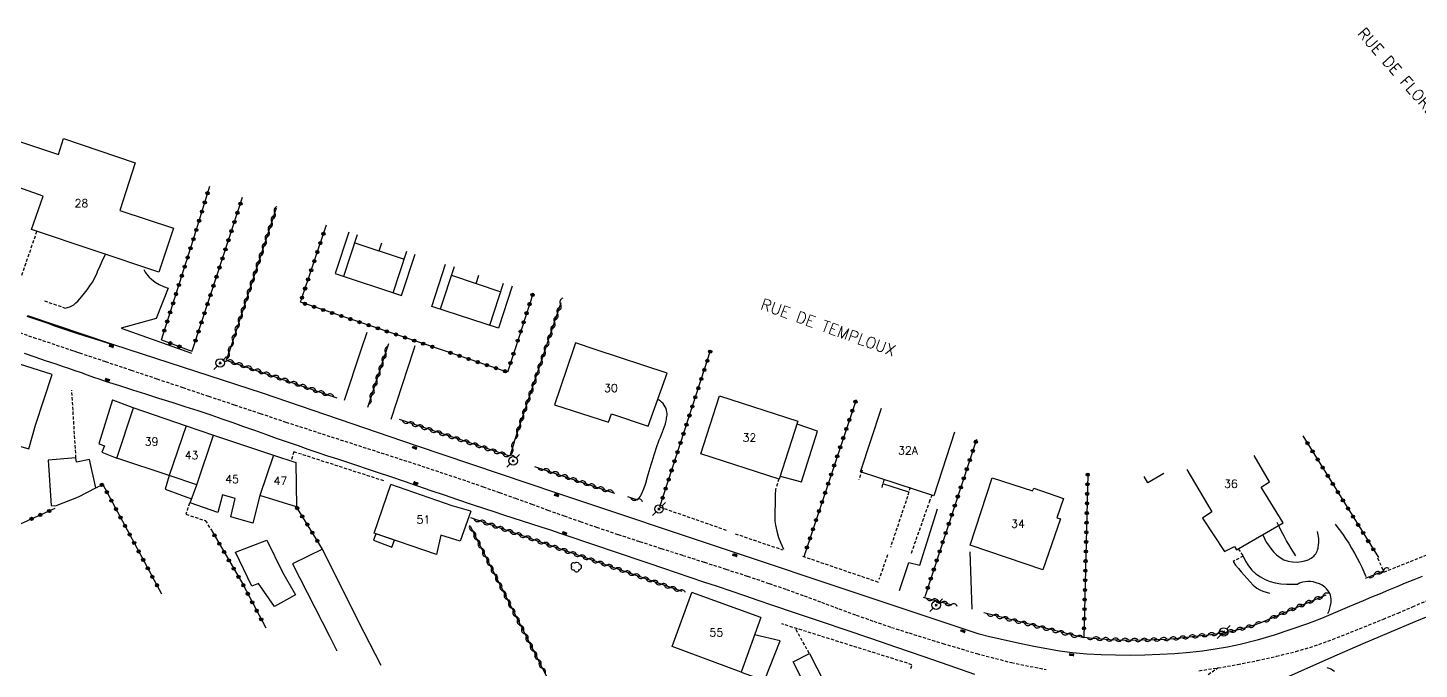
# Model space of a CAD drawing. Header units: millimetres. Extents: x 174000 to 175000, y 130000 to 130858.
# Drawn here: x 174424.8 to 174642.2, y 130121.1 to 130221.3 of the extents above; entities that cross this region are included whole.
import ezdxf
from ezdxf.enums import TextEntityAlignment as Align

# ---------------------------------------------------------------- set-up
doc = ezdxf.new("R2010")
doc.units = ezdxf.units.MM
doc.linetypes.add('DASHED', pattern=[0.75, 0.5, -0.25])
doc.layers.get('0').update_dxf_attribs({"linetype": 'CONTINUOUS'})
for name, color, linetype in [('W0001', 6, 'DASHED'), ('W0008', 7, 'CONTINUOUS'), ('W0014', 7, 'CONTINUOUS'), ('W0017', 7, 'CONTINUOUS'), ('W0101', 7, 'CONTINUOUS'), ('W0104', 1, 'CONTINUOUS'), ('W0112', 1, 'DASHED'), ('W0211', 2, 'CONTINUOUS'), ('W0300', 7, 'CONTINUOUS'), ('W0310', 3, 'CONTINUOUS'), ('W0323', 7, 'CONTINUOUS'), ('W0330', 7, 'CONTINUOUS'), ('W0401', 7, 'CONTINUOUS'), ('W0473', 7, 'CONTINUOUS'), ('W0989', 7, 'CONTINUOUS'), ('W0991', 7, 'CONTINUOUS'), ('W1102', 7, 'CONTINUOUS')]:
    doc.layers.add(name, color=color, linetype=linetype)
doc.styles.get("Standard").update_dxf_attribs({"font": 'romans.shx', "width": 0.85})

# ---------------------------------------------------------------- blocks, each defined once
blk = doc.blocks.new('T401')
for p, q in [((-0.3, 0.3), (0, 0.3)), ((-0.3, -0.25), (-0.3, 0.3)), ((-0.3, 0.15), (0, 0.15)), ((-0.3, 0), (0, 0)), ((0, 0.3), (0, -0.25)), ((-0.3, -0.15), (0, -0.15)), ((-0.3, -0.25), (-0.3, -0.3)), ((-0.3, -0.3), (0, -0.3)), ((0, -0.3), (0, -0.25))]:
    blk.add_line(p, q)
blk = doc.blocks.new('T473')
for p, q in [((-0.166667, 0.166667), (0.166667, -0.166667)), ((-0.166667, -0.166667), (0.166667, 0.166667)), ((0.500001, 0.500001), (1.000002, 1.000002)), ((-1.000002, -1.000002), (-0.500001, -0.500001))]:
    blk.add_line(p, q)
blk.add_ellipse((0, 0), major_axis=(0.471405, 0.471405), ratio=1, start_param=5.4977871438, end_param=11.780972451)
blk = doc.blocks.new('T300')
for p, q in [((-0.8, 0.51), (-0.86, 0.34)), ((-0.86, 0.34), (-0.86, 0.17)), ((-0.86, 0.17), (-0.74, 0.06)), ((-0.69, 0.63), (-0.8, 0.51)), ((-0.8, -0.06), (-0.74, 0.06)), ((-0.74, 0.06), (-0.69, 0.11)), ((-0.57, 0.69), (-0.69, 0.63)), ((-0.46, 0.69), (-0.57, 0.69)), ((-0.29, 0.63), (-0.46, 0.69)), ((-0.29, 0.63), (-0.17, 0.74)), ((-0.23, 0.57), (-0.29, 0.63)), ((-0.17, 0.74), (-0.06, 0.8)), ((-0.06, 0.8), (0.06, 0.8)), ((0.06, 0.8), (0.23, 0.74)), ((0.23, 0.74), (0.34, 0.63)), ((0.34, 0.63), (0.4, 0.51)), ((0.46, 0.46), (0.34, 0.46)), ((0.4, 0.51), (0.4, 0.46)), ((0.57, 0.4), (0.46, 0.46)), ((0.57, 0.4), (0.69, 0.29)), ((0.69, 0.29), (0.74, 0.17)), ((0.74, 0.06), (0.69, -0.17)), ((0.74, 0.17), (0.74, 0.06)), ((-0.8, -0.17), (-0.8, -0.06)), ((-0.8, -0.23), (-0.8, -0.17)), ((-0.74, -0.34), (-0.8, -0.23)), ((-0.69, -0.4), (-0.74, -0.34)), ((-0.51, -0.46), (-0.69, -0.4)), ((-0.4, -0.46), (-0.51, -0.46)), ((-0.4, -0.46), (-0.34, -0.46)), ((-0.34, -0.46), (-0.34, -0.4)), ((-0.34, -0.51), (-0.34, -0.46)), ((-0.29, -0.63), (-0.34, -0.51)), ((-0.17, -0.74), (-0.29, -0.63)), ((-0.06, -0.8), (-0.17, -0.74)), ((0.06, -0.8), (-0.06, -0.8)), ((0.17, -0.74), (0.06, -0.8)), ((0.23, -0.69), (0.17, -0.74)), ((0.29, -0.46), (0.23, -0.46)), ((0.29, -0.63), (0.23, -0.69)), ((0.46, -0.4), (0.29, -0.46)), ((0.34, -0.51), (0.29, -0.63)), ((0.34, -0.51), (0.34, -0.46)), ((0.57, -0.34), (0.46, -0.4)), ((0.63, -0.29), (0.57, -0.34)), ((0.69, -0.17), (0.63, -0.29))]:
    blk.add_line(p, q)
blk = doc.blocks.new('t310o')
at = {"color": 0, "linetype": 'Continuous'}
for centre, start, end in [((-0.5, 0.38), 216.8699, 323.1304), ((0.5, -0.37), 36.8699, 143.1303)]:
    blk.add_arc(centre, 0.625, start, end, dxfattribs=at)
blk = doc.blocks.new('t323o')
at = {"color": 0, "linetype": 'Continuous'}
for radius in [0.25, 0.15]:
    blk.add_circle((0, 0), radius, dxfattribs=at)

msp = doc.modelspace()

# ---------------------------------------------------------------- linework, layer by layer
at = {"layer": 'W0001'}
for points in [[(174419.99, 130174.88), (174425.73, 130172.94), (174431.48, 130171)], [(174431.48, 130171), (174431.84, 130170.88), (174432.2, 130170.76), (174432.56, 130170.64), (174432.92, 130170.52), (174436.95, 130169.17), (174440.98, 130167.82), (174445.01, 130166.46), (174449.04, 130165.11), (174453.07, 130163.75), (174457.1, 130162.41), (174461.13, 130161.06), (174465.16, 130159.72), (174468.69, 130158.57), (174472.23, 130157.42), (174475.77, 130156.28), (174479.3, 130155.14), (174482.84, 130154), (174486.37, 130152.85), (174489.9, 130151.69), (174493.42, 130150.5), (174495.96, 130149.62), (174498.5, 130148.72), (174501.03, 130147.82), (174503.56, 130146.9), (174506.09, 130145.98), (174508.62, 130145.08), (174511.15, 130144.18), (174513.7, 130143.3), (174517.05, 130142.17), (174520.42, 130141.07), (174523.79, 130139.99), (174527.17, 130138.91), (174530.54, 130137.83), (174533.91, 130136.75), (174537.28, 130135.65), (174540.64, 130134.52), (174543.38, 130133.57), (174546.11, 130132.59), (174548.83, 130131.59), (174551.55, 130130.58), (174554.27, 130129.58), (174557, 130128.61), (174559.75, 130127.67), (174562.51, 130126.79), (174567.8, 130125.15), (174573.11, 130123.57), (174578.49, 130122.17), (174583.93, 130121.08)], [(174610.77, 130121.34), (174613.84, 130121.87), (174616.89, 130122.48), (174619.92, 130123.16), (174622.94, 130123.9), (174625.84, 130124.76), (174628.69, 130125.79), (174631.5, 130126.9), (174634.31, 130128.02), (174636.61, 130128.95), (174638.9, 130129.9), (174641.18, 130130.88), (174643.46, 130131.87)], [(174607.8, 130120.9), (174610.77, 130121.34)], [(174609.24, 130120.33), (174610.77, 130121.34)]]:
    msp.add_lwpolyline(points, dxfattribs=at)
at = {"layer": 'W0008'}
for points in [[(174424.69, 130176.26), (174425.77, 130175.88), (174426.85, 130175.51), (174427.94, 130175.14), (174429.02, 130174.76), (174430.1, 130174.39), (174431.19, 130174.02), (174432.28, 130173.66), (174433.72, 130173.19), (174435.17, 130172.74), (174436.62, 130172.29), (174438.07, 130171.85)], [(174440.67, 130171), (174437.94, 130171.89), (174424.84, 130176.3)], [(174570.98, 130127.45), (174553.15, 130133.37), (174535.41, 130139.29), (174507.49, 130148.61), (174485.4, 130156.07), (174461.52, 130164.21), (174440.67, 130171)], [(174642.68, 130135.63), (174641.36, 130135.09), (174640.04, 130134.55), (174638.73, 130134), (174637.41, 130133.45), (174636.09, 130132.91), (174634.78, 130132.36), (174633.46, 130131.82), (174631.3, 130130.9), (174629.14, 130129.97), (174626.97, 130129.07), (174624.78, 130128.23), (174622.17, 130127.32), (174619.55, 130126.45), (174616.91, 130125.66), (174614.23, 130124.98), (174612.28, 130124.57), (174610.31, 130124.24), (174608.34, 130123.97), (174606.36, 130123.75), (174604.03, 130123.55), (174601.7, 130123.41), (174599.37, 130123.33), (174597.03, 130123.3), (174594.78, 130123.31), (174592.53, 130123.37), (174590.28, 130123.48), (174588.04, 130123.68), (174586.02, 130123.95), (174584.02, 130124.3), (174582.02, 130124.69), (174580.03, 130125.1), (174578.38, 130125.45), (174576.72, 130125.81), (174575.08, 130126.2), (174573.45, 130126.63), (174572.82, 130126.82), (174572.2, 130127.01), (174571.59, 130127.23), (174570.98, 130127.45)]]:
    msp.add_lwpolyline(points, dxfattribs=at)
at = {"layer": 'W0014'}
for points in [[(174439.43, 130174.37), (174448.94, 130171)], [(174424.27, 130170.45), (174425.91, 130169.9), (174427.55, 130169.35), (174429.19, 130168.8), (174430.18, 130168.46), (174431.17, 130168.12), (174432.16, 130167.78), (174433.15, 130167.43), (174434.13, 130167.09), (174435.12, 130166.75), (174436.11, 130166.41), (174437.1, 130166.07), (174439.14, 130165.4), (174441.18, 130164.75), (174443.23, 130164.1), (174445.27, 130163.45), (174447.32, 130162.81), (174449.36, 130162.16), (174451.4, 130161.5), (174453.44, 130160.82), (174455.15, 130160.24), (174456.85, 130159.65), (174458.55, 130159.04), (174460.25, 130158.44), (174461.95, 130157.83), (174463.65, 130157.22), (174465.35, 130156.63), (174467.05, 130156.04), (174468.59, 130155.51), (174470.14, 130154.99), (174471.68, 130154.47), (174473.23, 130153.96), (174474.78, 130153.45), (174476.32, 130152.94), (174477.87, 130152.42), (174479.42, 130151.9), (174481.51, 130151.2), (174483.61, 130150.48), (174485.71, 130149.77), (174487.8, 130149.05), (174489.9, 130148.34), (174491.99, 130147.63), (174494.09, 130146.92), (174496.19, 130146.22), (174497.66, 130145.73), (174499.13, 130145.25), (174500.6, 130144.78), (174502.07, 130144.3), (174503.54, 130143.83), (174505.01, 130143.35), (174506.48, 130142.87), (174507.95, 130142.39), (174509.96, 130141.72), (174511.97, 130141.04), (174513.98, 130140.36), (174515.98, 130139.68), (174517.99, 130139), (174519.99, 130138.32), (174522, 130137.64), (174524.01, 130136.96), (174526.13, 130136.24), (174528.26, 130135.52), (174530.39, 130134.8), (174532.52, 130134.09), (174534.65, 130133.37), (174536.78, 130132.65), (174538.91, 130131.93), (174541.04, 130131.21), (174544.9, 130129.9), (174548.77, 130128.6), (174552.63, 130127.28), (174556.5, 130125.96), (174560.57, 130124.57), (174564.64, 130123.17), (174568.7, 130121.77), (174572.76, 130120.35)], [(174448.94, 130171), (174450.4, 130170.48)], [(174620.26, 130119.31), (174624.82, 130121.37), (174629.39, 130123.39), (174633.44, 130125.16), (174637.5, 130126.89), (174641.57, 130128.6), (174645.66, 130130.27)]]:
    msp.add_lwpolyline(points, dxfattribs=at)
at = {"layer": 'W0017'}
for points in [[(174430.69, 130177.52), (174431.04, 130177.6), (174431.38, 130177.71), (174431.7, 130177.86), (174432.01, 130178.04), (174432.35, 130178.31), (174432.66, 130178.61), (174432.95, 130178.94), (174433.23, 130179.27), (174433.69, 130179.82), (174434.13, 130180.38), (174434.55, 130180.96), (174434.93, 130181.56), (174435.13, 130181.91), (174435.32, 130182.27), (174435.49, 130182.64), (174435.65, 130183.01), (174435.8, 130183.38), (174435.96, 130183.75), (174436.12, 130184.12), (174436.29, 130184.48), (174436.45, 130184.84), (174436.62, 130185.2), (174436.8, 130185.55), (174436.97, 130185.91)], [(174442.96, 130183.51), (174443.19, 130183.1), (174443.47, 130182.71), (174443.79, 130182.36), (174444.14, 130182.03), (174444.74, 130181.58), (174445.38, 130181.2), (174446.06, 130180.88), (174446.77, 130180.63)], [(174446.77, 130180.63), (174444.9, 130175.89), (174439.43, 130174.37)], [(174476.92, 130171), (174477.84, 130173.76)], [(174474.33, 130163.14), (174476.92, 130171)], [(174481.6, 130160.18), (174485.14, 130171)], [(174485.14, 130171), (174485.36, 130171.65)], [(174520.07, 130147.56), (174520.25, 130147.75), (174520.41, 130147.94), (174520.55, 130148.15), (174520.68, 130148.37), (174521.07, 130149.27), (174521.37, 130150.2), (174521.63, 130151.15), (174521.9, 130152.07), (174522.06, 130152.57), (174522.22, 130153.08), (174522.37, 130153.58), (174522.52, 130154.08), (174522.68, 130154.58), (174522.84, 130155.08), (174523, 130155.58), (174523.17, 130156.08), (174523.32, 130156.5), (174523.49, 130156.92), (174523.66, 130157.34), (174523.84, 130157.76), (174524.01, 130158.17), (174524.17, 130158.6), (174524.31, 130159.03), (174524.44, 130159.46), (174524.49, 130159.68), (174524.55, 130159.9), (174524.6, 130160.12), (174524.64, 130160.34), (174524.68, 130160.57), (174524.7, 130160.8), (174524.7, 130161.03), (174524.69, 130161.26), (174524.63, 130161.55), (174524.54, 130161.84), (174524.42, 130162.11), (174524.27, 130162.37), (174524.08, 130162.61), (174523.86, 130162.83), (174523.63, 130163.03), (174523.37, 130163.19)], [(174541.65, 130149.18), (174541.61, 130148.37), (174541.58, 130147.56), (174541.57, 130146.76), (174541.56, 130145.95), (174541.55, 130145.37), (174541.54, 130144.8), (174541.55, 130144.22), (174541.62, 130143.64), (174541.83, 130142.67), (174542.12, 130141.72), (174542.47, 130140.79), (174542.89, 130139.88)], [(174561.04, 130133.44), (174562.48, 130137.77), (174564.17, 130137.36), (174566.94, 130146.17)], [(174629.1, 130143.78), (174629.52, 130143.23), (174629.93, 130142.67), (174630.33, 130142.11), (174630.72, 130141.53), (174631.19, 130140.79), (174631.65, 130140.03), (174632.1, 130139.27), (174632.52, 130138.49), (174632.89, 130137.78), (174633.23, 130137.06), (174633.56, 130136.33), (174633.88, 130135.59)], [(174617.79, 130142.11), (174618.03, 130141.54), (174618.32, 130140.99), (174618.66, 130140.48), (174619.03, 130139.99), (174619.47, 130139.48), (174619.94, 130138.99), (174620.48, 130138.56), (174621.08, 130138.23), (174621.75, 130138), (174622.44, 130137.88), (174623.14, 130137.87), (174623.83, 130137.93), (174624.35, 130138.04), (174624.85, 130138.21), (174625.34, 130138.45), (174625.76, 130138.79), (174625.91, 130138.97), (174626.05, 130139.16), (174626.16, 130139.36), (174626.26, 130139.58), (174626.34, 130139.79), (174626.4, 130140.01), (174626.45, 130140.23), (174626.49, 130140.46), (174626.55, 130141), (174626.53, 130141.55), (174626.45, 130142.09), (174626.3, 130142.62)], [(174572.35, 130130.52), (174572.08, 130139.48)], [(174614.71, 130138.79), (174615.07, 130138), (174615.53, 130137.28), (174616.08, 130136.61), (174616.71, 130136.02), (174617.39, 130135.54), (174618.13, 130135.15), (174618.91, 130134.85), (174619.71, 130134.63), (174620.58, 130134.48), (174621.46, 130134.4), (174622.35, 130134.39), (174623.23, 130134.42)], [(174627.96, 130129.82), (174628.13, 130130.24), (174628.27, 130130.67), (174628.37, 130131.1), (174628.43, 130131.55), (174628.45, 130131.83), (174628.45, 130132.12), (174628.42, 130132.4), (174628.34, 130132.68), (174628.19, 130133.04), (174627.99, 130133.37), (174627.74, 130133.67), (174627.46, 130133.94), (174627.05, 130134.23), (174626.61, 130134.46), (174626.13, 130134.64), (174625.65, 130134.77), (174625.24, 130134.82), (174624.83, 130134.83), (174624.41, 130134.8), (174624.01, 130134.73), (174623.8, 130134.68), (174623.6, 130134.61), (174623.41, 130134.52), (174623.23, 130134.42)], [(174627.8, 130121.42), (174628.41, 130121.17), (174628.97, 130120.84)]]:
    msp.add_lwpolyline(points, dxfattribs=at)
at = {"layer": 'W0101'}
for points in [[(174445.3, 130183.13), (174425.43, 130189.76), (174427.26, 130194.96), (174417.96, 130198.26), (174420.22, 130204.6), (174429.62, 130201.51), (174430.4, 130204), (174441.61, 130200.18), (174439.21, 130192.76), (174447.59, 130189.96)], [(174542.23, 130150.78), (174529.98, 130154.74), (174532.92, 130163.81), (174545.16, 130159.84)], [(174583.43, 130136.66), (174572.05, 130140.49), (174575.47, 130151.03), (174581.78, 130148.97), (174582, 130149.38), (174586.65, 130147.77), (174585.61, 130144.76), (174586.19, 130144.62)]]:
    msp.add_lwpolyline(points, close=True, dxfattribs=at)
for points in [[(174513.64, 130171), (174510.39, 130172.07), (174510.02, 130171)], [(174416.08, 130171), (174413.76, 130163.15), (174413.06, 130160.2), (174418.64, 130158.65), (174418.3, 130157.48), (174424.99, 130155.52), (174426.02, 130159.22), (174428.63, 130167.16)], [(174428.63, 130167.16), (174416.42, 130171)], [(174510.02, 130171), (174507.1, 130162.39), (174515.56, 130159.72), (174516.04, 130161.01), (174521.77, 130159.06), (174524.71, 130167.36)], [(174524.71, 130167.36), (174513.64, 130171)], [(174446.94, 130151.36), (174438.72, 130154.08), (174441.36, 130161.95)], [(174441.26, 130161.98), (174449.59, 130159.13)], [(174566.4, 130148.19), (174554.9, 130151.94), (174558.21, 130161.88)], [(174449.59, 130159.13), (174453.85, 130157.68)], [(174453.85, 130157.68), (174463.21, 130154.56)], [(174569.61, 130158.12), (174566.4, 130148.19)], [(174463.21, 130154.56), (174466.69, 130153.41), (174466.79, 130146.49), (174461.11, 130148.23)], [(174620.98, 130143.99), (174617.52, 130149.57), (174618.82, 130150.38), (174616.44, 130154.49)], [(174605.91, 130152.3), (174609.82, 130145.7), (174608.36, 130144.74), (174611.79, 130139.49), (174613.36, 130140.27), (174613.69, 130139.76), (174620.98, 130143.99)], [(174451.26, 130149.94), (174446.94, 130151.36)], [(174494.06, 130145.8), (174492.4, 130141.13), (174489.37, 130142.07), (174488.71, 130139.04), (174478.95, 130142.36), (174481.54, 130149.97)], [(174491.13, 130146.62), (174481.54, 130149.97)], [(174461.11, 130148.23), (174460.01, 130143.94), (174456.55, 130144.94), (174457.23, 130147.77), (174455.27, 130148.38), (174454.51, 130145.6), (174450.19, 130147.13), (174451.26, 130149.94)], [(174494.06, 130145.8), (174491.13, 130146.62)], [(174539.34, 130129.22), (174536.26, 130120.65), (174525.51, 130124.67), (174528.56, 130133.09)], [(174539.34, 130129.22), (174528.56, 130133.09)]]:
    msp.add_lwpolyline(points, dxfattribs=at)
at = {"layer": 'W0104'}
for points in [[(174438.09, 130163.21), (174435.91, 130156.31), (174436.83, 130155.98), (174436.38, 130155), (174438.72, 130154.08)], [(174438.09, 130163.21), (174441.26, 130161.98)], [(174542.39, 130151.29), (174545.71, 130150.39), (174548.19, 130158.31), (174545.01, 130159.38)], [(174446.94, 130151.36), (174446.27, 130149.26), (174450.41, 130147.73)], [(174562.46, 130148.79), (174558.44, 130150.07)], [(174602.31, 130151.68), (174599.84, 130150.22), (174599.26, 130151.21)], [(174480.02, 130121.72), (174476.51, 130128.6), (174470.85, 130139.89), (174466.17, 130137.58)], [(174466.17, 130137.58), (174471.95, 130126.3), (174473.13, 130123.98)], [(174536.26, 130120.65), (174539.94, 130119.37), (174542.39, 130125.54), (174538.36, 130126.49)]]:
    msp.add_lwpolyline(points, dxfattribs=at)
for points in [[(174428.03, 130153.76), (174428.51, 130146.68), (174429.16, 130146.62), (174432.77, 130148.07), (174435.47, 130149.45), (174434.47, 130153.88), (174432.43, 130153.46), (174432.36, 130154.11)], [(174459.82, 130134.12), (174457.26, 130139.39), (174462.17, 130141.28), (174464.6, 130136.27), (174466.64, 130132.72), (174463.39, 130130.95), (174460.89, 130134.53)], [(174478.85, 130141.28), (174481.71, 130140.18), (174482.12, 130141.28), (174479.23, 130142.27)], [(174548.94, 130113.42), (174544.39, 130122.28), (174546.95, 130123.59), (174551.5, 130114.74)]]:
    msp.add_lwpolyline(points, close=True, dxfattribs=at)
at = {"layer": 'W0112'}
for points in [[(174423.9, 130182.66), (174426.27, 130189.48)], [(174427.43, 130178.64), (174430.69, 130177.52)], [(174432.36, 130154.11), (174431.71, 130164.68)], [(174480.44, 130150.54), (174466.38, 130155.07), (174465.95, 130153.65)], [(174555.17, 130152.2), (174554.67, 130150.75)], [(174542.17, 130150.84), (174541.65, 130149.18)], [(174558.29, 130149.52), (174558.7, 130150.9)], [(174562.68, 130149.52), (174562.04, 130147.4), (174559.6, 130140.13)], [(174562.88, 130139.27), (174565.71, 130147.25), (174566.1, 130148.36)], [(174450.08, 130147.08), (174449.54, 130145.34), (174452.57, 130144.33), (174453.56, 130142.77)], [(174523.55, 130146.46), (174533.99, 130142.84)], [(174535.34, 130142.28), (174542.75, 130139.77)], [(174635.72, 130138.5), (174636.68, 130136.3), (174653.08, 130142.86)], [(174613.94, 130139.95), (174614.71, 130138.79), (174613.12, 130137.94)], [(174545.86, 130138.78), (174557.95, 130134.66)], [(174559.13, 130138.97), (174557.8, 130135.12)], [(174562.8, 130121.26), (174562.97, 130121.84), (174542.64, 130128.21)], [(174546.93, 130123.6), (174544.81, 130127.4)]]:
    msp.add_lwpolyline(points, dxfattribs=at)
at = {"layer": 'W0211'}
for points in [[(174622.96, 130138.83), (174622.56, 130139.4), (174622.19, 130139.99), (174621.82, 130140.59), (174621.47, 130141.2), (174621.09, 130141.9), (174620.72, 130142.61), (174620.37, 130143.33), (174620.04, 130144.06)], [(174613.12, 130137.94), (174613.53, 130137.4), (174613.96, 130136.87), (174614.4, 130136.35), (174614.85, 130135.84), (174615.32, 130135.31), (174615.78, 130134.77), (174616.29, 130134.25), (174616.85, 130133.81), (174617.31, 130133.54), (174617.8, 130133.31), (174618.3, 130133.14), (174618.82, 130133.01)]]:
    msp.add_lwpolyline(points, dxfattribs=at)
at = {"layer": 'W0310'}
for points in [[(174463.65, 130193.11), (174456.38, 130171)], [(174505.68, 130171), (174508.18, 130178.4)], [(174481.19, 130171.95), (174480.87, 130171)], [(174456.38, 130171), (174455.85, 130169.4), (174473.12, 130163.52)], [(174480.87, 130171), (174477.92, 130162.01)], [(174500.8, 130156.6), (174505.68, 130171)], [(174500.8, 130156.6), (174500.15, 130154.39), (174482.91, 130160.1)], [(174504.02, 130152.8), (174516.48, 130148.64)], [(174518.52, 130148.11), (174520.07, 130147.56)], [(174493.92, 130143.47), (174509.97, 130111.95)], [(174527.05, 130133.29), (174494.06, 130144.78)], [(174633.8, 130135.34), (174636.66, 130136.51)], [(174617.52, 130128.42), (174627.65, 130132.75)], [(174564.72, 130132.36), (174569.18, 130131.17)], [(174589.81, 130126.01), (174574.21, 130129.92)], [(174589.79, 130126.14), (174591.15, 130125.99), (174592.52, 130125.87), (174593.89, 130125.78), (174595.27, 130125.72), (174597.11, 130125.69), (174598.95, 130125.7), (174600.79, 130125.75), (174602.64, 130125.84), (174604.01, 130125.94), (174605.38, 130126.07), (174606.76, 130126.22), (174608.12, 130126.38), (174609.27, 130126.52), (174610.41, 130126.66), (174611.55, 130126.83), (174612.69, 130127.04), (174613.91, 130127.32), (174615.13, 130127.65), (174616.33, 130128.01), (174617.52, 130128.42)]]:
    msp.add_lwpolyline(points, dxfattribs=at)
at = {"layer": 'W0323'}
for points in [[(174445.71, 130172.55), (174450.66, 130188.09), (174453.26, 130196.54)], [(174450.57, 130171), (174454.56, 130183.16), (174458.39, 130194.84)], [(174489.44, 130171), (174467.44, 130178.42), (174471.5, 130190.52)], [(174503.78, 130179.86), (174500.91, 130171)], [(174445.71, 130172.55), (174449.89, 130171)], [(174449.89, 130171), (174450.5, 130170.78), (174450.57, 130171)], [(174499.77, 130167.52), (174489.44, 130171)], [(174500.91, 130171), (174499.77, 130167.52)], [(174523.55, 130146.46), (174530.61, 130168.13), (174531.46, 130170.72)], [(174554.23, 130163.2), (174546.08, 130138.7)], [(174573.05, 130156.98), (174564.96, 130132.42)], [(174624.03, 130157.59), (174635.83, 130138.57)], [(174435.47, 130149.45), (174436.54, 130149.97), (174445.72, 130132.92)], [(174590.42, 130151.6), (174589.81, 130126.01)], [(174419.95, 130142.15), (174429.1, 130146.26)], [(174470.85, 130139.89), (174466.79, 130146.49)], [(174453.59, 130142.74), (174458.41, 130134.4), (174462, 130127.61)]]:
    msp.add_lwpolyline(points, dxfattribs=at)
at = {"layer": 'W0330'}
for points in [[(174474.97, 130189.37), (174472.83, 130182.9), (174483.23, 130179.47)], [(174476.3, 130188.93), (174474.17, 130182.45)], [(174475.91, 130187.72), (174483.65, 130185.13)], [(174479.73, 130186.44), (174480.13, 130187.67)], [(174481.93, 130179.89), (174484.05, 130186.37)], [(174483.23, 130179.47), (174485.36, 130185.94)], [(174500.52, 130180.93), (174498.38, 130174.37), (174487.94, 130177.78), (174490.09, 130184.38)], [(174491.43, 130183.93), (174489.27, 130177.34)], [(174491.01, 130182.64), (174498.73, 130180.06)], [(174494.89, 130181.35), (174495.32, 130182.65)], [(174497, 130174.82), (174499.17, 130181.38)]]:
    msp.add_lwpolyline(points, dxfattribs=at)
at = {"layer": 'W1102'}
for points in [[(174449.59, 130159.13), (174446.94, 130151.36)], [(174451.26, 130149.94), (174453.85, 130157.68)], [(174463.21, 130154.56), (174461.11, 130148.23)]]:
    msp.add_lwpolyline(points, dxfattribs=at)

# ---------------------------------------------------------------- block references
at = {"layer": 'W0300'}
msp.add_blockref('T300', (174510.57, 130137.07), dxfattribs=at)
at = {"layer": 'W0310'}
for p, rotation in [((174462.94, 130190.95), 251.7775008012568), ((174463.41, 130192.37), 251.7775008012568), ((174462, 130188.1), 251.7775008012568), ((174462.47, 130189.52), 251.7775008012568), ((174461.54, 130186.67), 251.7775008012568), ((174460.6, 130183.82), 251.7775008012568), ((174461.07, 130185.25), 251.7775008012568), ((174460.13, 130182.4), 251.7775008012568), ((174459.19, 130179.55), 251.7775008012568), ((174459.66, 130180.97), 251.7775008012568), ((174458.72, 130178.12), 251.7775008012568), ((174508.08, 130178.1), 71.28616933394797), ((174457.78, 130175.27), 251.7775008012568), ((174458.25, 130176.7), 251.7775008012568), ((174507.12, 130175.26), 71.28616933394797), ((174507.6, 130176.68), 71.28616933394797), ((174457.31, 130173.85), 251.7775008012568), ((174506.64, 130173.84), 71.28616933394797), ((174456.84, 130172.42), 251.7775008012568), ((174505.61, 130170.81), 71.28616933386853), ((174506.16, 130172.42), 71.28616933394797), ((174456.08, 130169.32), 341.1727225094531), ((174456.24, 130170.6), 251.7775008011758), ((174480.26, 130169.14), 251.8041865407327), ((174480.73, 130170.56), 251.8041865407327), ((174505.13, 130169.39), 71.28616933386853), ((174457.5, 130168.84), 341.1727225094531), ((174458.92, 130168.36), 341.1727225094531), ((174460.34, 130167.87), 341.1727225094531), ((174461.76, 130167.39), 341.1727225094531), ((174463.18, 130166.9), 341.1727225094531), ((174479.79, 130167.71), 251.8041865407327), ((174504.17, 130166.54), 71.28616933386853), ((174504.65, 130167.97), 71.28616933386853), ((174464.6, 130166.42), 341.1727225094531), ((174466.02, 130165.94), 341.1727225094531), ((174467.44, 130165.45), 341.1727225094531), ((174468.86, 130164.97), 341.1727225094531), ((174478.86, 130164.86), 251.8041865407327), ((174479.33, 130166.29), 251.8041865407327), ((174503.69, 130165.12), 71.28616933386853), ((174470.28, 130164.48), 341.1727225094531), ((174471.7, 130164), 341.1727225094531), ((174478.39, 130163.44), 251.8041865407327), ((174502.72, 130162.28), 71.28616933386853), ((174503.2, 130163.7), 71.28616933386853), ((174502.24, 130160.86), 71.28616933386853), ((174484.33, 130159.63), 161.6747939603218), ((174485.76, 130159.16), 161.6747939603218), ((174487.18, 130158.69), 161.6747939603218), ((174488.61, 130158.21), 161.6747939603218), ((174501.28, 130158.02), 71.28616933386853), ((174501.76, 130159.44), 71.28616933386853), ((174490.03, 130157.74), 161.6747939603218), ((174491.45, 130157.27), 161.6747939603218), ((174492.88, 130156.8), 161.6747939603218), ((174494.3, 130156.33), 161.6747939603218), ((174500.53, 130155.68), 253.6750768264941), ((174495.73, 130155.86), 161.6747939603218), ((174497.15, 130155.38), 161.6747939603218), ((174498.57, 130154.91), 161.6747939603218), ((174500, 130154.44), 161.6747939603218), ((174505.44, 130152.32), 341.5484972854832), ((174506.87, 130151.85), 341.5484972854832), ((174508.29, 130151.37), 341.5484972854832), ((174509.71, 130150.9), 341.5484972854832), ((174511.13, 130150.43), 341.5484972854832), ((174512.56, 130149.95), 341.5484972854832), ((174513.98, 130149.48), 341.5484972854832), ((174515.4, 130149), 341.5484972854832), ((174519.93, 130147.61), 340.7509954195658), ((174494.32, 130142.7), 296.9814457166136), ((174495.48, 130144.29), 160.7854272555189), ((174496.89, 130143.8), 160.7854272555189), ((174498.31, 130143.3), 160.7854272555189), ((174495, 130141.36), 296.9814457166136), ((174499.73, 130142.81), 160.7854272555189), ((174501.14, 130142.31), 160.7854272555189), ((174502.56, 130141.82), 160.7854272555189), ((174503.98, 130141.33), 160.7854272555189), ((174505.39, 130140.83), 160.7854272555189), ((174495.68, 130140.02), 296.9814457166136), ((174496.36, 130138.69), 296.9814457166136), ((174506.81, 130140.34), 160.7854272555189), ((174508.23, 130139.85), 160.7854272555189), ((174509.64, 130139.35), 160.7854272555189), ((174511.06, 130138.86), 160.7854272555189), ((174497.04, 130137.35), 296.9814457166136), ((174497.72, 130136.01), 296.9814457166136), ((174512.47, 130138.37), 160.7854272555189), ((174513.89, 130137.87), 160.7854272555189), ((174515.31, 130137.38), 160.7854272555189), ((174516.72, 130136.88), 160.7854272555189), ((174518.14, 130136.39), 160.7854272555189), ((174636.58, 130136.48), 22.28727652538679), ((174498.4, 130134.68), 296.9814457166136), ((174519.56, 130135.9), 160.7854272555189), ((174520.97, 130135.4), 160.7854272555189), ((174522.39, 130134.91), 160.7854272555189), ((174523.81, 130134.42), 160.7854272555189), ((174635.19, 130135.91), 22.28727652538679), ((174499.08, 130133.34), 296.9814457166136), ((174499.76, 130132), 296.9814457166136), ((174525.22, 130133.92), 160.7854272555189), ((174526.64, 130133.43), 160.7854272555189), ((174625.8, 130131.96), 23.15692086321585), ((174627.18, 130132.55), 23.15692086321585), ((174500.44, 130130.67), 296.9814457166136), ((174566.17, 130131.97), 344.9877831864691), ((174567.62, 130131.59), 344.9877831864691), ((174569.07, 130131.2), 344.9877831864691), ((174621.66, 130130.19), 23.15692086321585), ((174623.04, 130130.78), 23.15692086321585), ((174624.42, 130131.37), 23.15692086321585), ((174501.12, 130129.33), 296.9814457166136), ((174501.8, 130127.99), 296.9814457166136), ((174575.66, 130129.56), 165.9188274846202), ((174577.12, 130129.19), 165.9188274846202), ((174578.57, 130128.83), 165.9188274846202), ((174580.03, 130128.46), 165.9188274846202), ((174581.48, 130128.1), 165.9188274846202), ((174582.94, 130127.73), 165.9188274846202), ((174616.55, 130128.08), 18.74134063364091), ((174618.9, 130129.01), 23.15692086321585), ((174620.28, 130129.6), 23.15692086321585), ((174502.48, 130126.66), 296.9814457166136), ((174503.16, 130125.32), 296.9814457166136), ((174584.39, 130127.37), 165.9188274846202), ((174585.85, 130127), 165.9188274846202), ((174587.3, 130126.64), 165.9188274846202), ((174588.76, 130126.27), 165.9188274846202), ((174591.28, 130125.98), 354.9382354858226), ((174592.77, 130125.85), 356.2755472517551), ((174594.27, 130125.76), 357.6128591205331), ((174601.76, 130125.8), 2.76800341947997), ((174603.26, 130125.89), 4.060741594527812), ((174604.76, 130126.01), 5.405729058997455), ((174606.25, 130126.17), 6.310981933612786), ((174607.74, 130126.34), 6.776189278134922), ((174609.23, 130126.52), 6.807267637016699), ((174610.72, 130126.71), 8.306783275028458), ((174612.2, 130126.95), 10.64379595592684), ((174613.66, 130127.27), 12.98984324131505), ((174615.11, 130127.64), 14.90701008287756), ((174503.84, 130123.98), 296.9814457166136), ((174595.77, 130125.71), 359.0062213192124), ((174597.27, 130125.69), 0.3983894082051495), ((174598.77, 130125.7), 0.3983894082051495), ((174600.27, 130125.74), 1.652330962563231), ((174504.52, 130122.65), 296.9814457166136), ((174505.21, 130121.31), 296.9814457166136)]:
    msp.add_blockref('t310o', p, dxfattribs=dict(at, rotation=rotation))
at = {"layer": 'W0323'}
for p, rotation in [((174452.92, 130195.44), 72.87986436621253), ((174452.48, 130194), 72.87986436621253), ((174458.05, 130193.8), 71.82084610275214), ((174451.6, 130191.14), 72.87986436621253), ((174452.04, 130192.57), 72.87986436621253), ((174457.12, 130190.95), 71.82084610275214), ((174457.59, 130192.38), 71.82084610275214), ((174451.16, 130189.7), 72.87986436621253), ((174456.65, 130189.53), 71.82084610275214), ((174471.02, 130189.1), 71.4581821964715), ((174450.26, 130186.84), 72.31793528446181), ((174450.72, 130188.27), 72.87986436621253), ((174455.71, 130186.68), 71.82084610275214), ((174456.18, 130188.1), 71.82084610275214), ((174470.54, 130187.67), 71.4581821964715), ((174449.81, 130185.41), 72.31793528446181), ((174455.25, 130185.25), 71.82084610275214), ((174469.59, 130184.83), 71.4581821964715), ((174470.06, 130186.25), 71.4581821964715), ((174448.9, 130182.55), 72.31793528446181), ((174449.35, 130183.98), 72.31793528446181), ((174454.31, 130182.4), 71.8486638034433), ((174454.78, 130183.83), 71.82084610275214), ((174469.11, 130183.41), 71.4581821964715), ((174448.44, 130181.12), 72.31793528446181), ((174453.84, 130180.98), 71.8486638034433), ((174468.16, 130180.56), 71.4581821964715), ((174468.63, 130181.98), 71.4581821964715), ((174447.53, 130178.26), 72.31793528446181), ((174447.98, 130179.69), 72.31793528446181), ((174452.91, 130178.13), 71.8486638034433), ((174453.38, 130179.55), 71.8486638034433), ((174467.68, 130179.14), 71.4581821964715), ((174468.14, 130178.18), 161.3728518851838), ((174503.22, 130178.13), 252.003056791849), ((174503.69, 130179.56), 252.003056791849), ((174447.07, 130176.84), 72.31793528446181), ((174452.44, 130176.7), 71.8486638034433), ((174469.56, 130177.7), 161.3728518851838), ((174470.98, 130177.22), 161.3728518851838), ((174472.4, 130176.74), 161.3728518851838), ((174473.82, 130176.27), 161.3728518851838), ((174475.24, 130175.79), 161.3728518851838), ((174502.76, 130176.71), 252.003056791849), ((174446.16, 130173.98), 72.31793528446181), ((174446.62, 130175.41), 72.31793528446181), ((174451.51, 130173.85), 71.8486638034433), ((174451.97, 130175.28), 71.8486638034433), ((174476.66, 130175.31), 161.3728518851838), ((174478.09, 130174.83), 161.3728518851838), ((174479.51, 130174.35), 161.3728518851838), ((174480.93, 130173.87), 161.3728518851838), ((174501.83, 130173.85), 252.003056791849), ((174502.3, 130175.28), 252.003056791849), ((174447.11, 130172.03), 339.7064645329467), ((174448.52, 130171.51), 339.7064645329467), ((174451.04, 130172.43), 71.8486638034433), ((174482.35, 130173.39), 161.3728518851838), ((174483.77, 130172.91), 161.3728518851838), ((174485.19, 130172.43), 161.3728518851838), ((174486.61, 130171.95), 161.3728518851838), ((174488.04, 130171.47), 161.3728518851838), ((174501.37, 130172.43), 252.003056791849), ((174490.86, 130170.52), 161.3728518851869), ((174492.28, 130170.04), 161.3728518851869), ((174493.71, 130169.56), 161.3728518851869), ((174500.7, 130170.37), 252.0030567919291), ((174530.99, 130169.28), 71.78224006695805), ((174531.45, 130170.71), 71.78224006695805), ((174495.13, 130169.08), 161.3728518851869), ((174496.55, 130168.6), 161.3728518851869), ((174497.97, 130168.13), 161.3728518851869), ((174499.39, 130167.65), 161.3728518851869), ((174500.24, 130168.94), 252.0030567919291), ((174530.52, 130167.86), 71.97299907642602), ((174529.59, 130165), 71.97299907642602), ((174530.05, 130166.43), 71.97299907642602), ((174529.12, 130163.58), 71.97299907642602), ((174554.13, 130162.9), 251.5977500965277), ((174528.2, 130160.73), 71.97299907642602), ((174528.66, 130162.15), 71.97299907642602), ((174553.65, 130161.48), 251.5977500965277), ((174527.73, 130159.3), 71.97299907642602), ((174552.71, 130158.63), 251.5977500965277), ((174553.18, 130160.05), 251.5977500965277), ((174526.8, 130156.45), 71.97299907642602), ((174527.27, 130157.87), 71.97299907642602), ((174552.23, 130157.21), 251.5977500965277), ((174572.94, 130156.64), 251.7654399331113), ((174624.76, 130156.42), 301.7992337748346), ((174526.34, 130155.02), 71.97299907642602), ((174551.29, 130154.36), 251.5977500965277), ((174551.76, 130155.78), 251.5977500965277), ((174572.47, 130155.21), 251.7654399331113), ((174625.55, 130155.14), 301.7992337748346), ((174525.41, 130152.17), 71.97299907642602), ((174525.87, 130153.59), 71.97299907642602), ((174550.81, 130152.94), 251.5977500965277), ((174571.53, 130152.37), 251.7654399331113), ((174572, 130153.79), 251.7654399331113), ((174626.34, 130153.87), 301.7992337748346), ((174627.13, 130152.59), 301.7992337748346), ((174436.41, 130149.91), 26.09100891028434), ((174524.95, 130150.74), 71.97299907642602), ((174549.87, 130150.09), 251.5977500965277), ((174550.34, 130151.51), 251.5977500965277), ((174571.06, 130150.94), 251.7654399331113), ((174590.38, 130150), 268.636590836818), ((174590.42, 130151.5), 268.636590836818), ((174627.92, 130151.32), 301.7992337748346), ((174628.71, 130150.04), 301.7992337748346), ((174437.18, 130148.77), 298.3062832587974), ((174437.89, 130147.45), 298.3062832587974), ((174524.02, 130147.89), 71.97299907642602), ((174524.48, 130149.31), 71.97299907642602), ((174549.39, 130148.67), 251.5977500965277), ((174570.12, 130148.09), 251.7654399331113), ((174570.59, 130149.52), 251.7654399331113), ((174590.34, 130148.5), 268.636590836818), ((174629.5, 130148.77), 301.7992337748346), ((174630.29, 130147.49), 301.7992337748346), ((174428.16, 130145.83), 24.17123908192047), ((174438.61, 130146.13), 298.3062832587974), ((174466.93, 130146.28), 121.5900673908733), ((174548.45, 130145.82), 251.5977500965277), ((174548.92, 130147.24), 251.5977500965277), ((174569.65, 130146.67), 251.7654399331113), ((174590.27, 130145.51), 268.636590836818), ((174590.31, 130147.01), 268.636590836818), ((174631.08, 130146.22), 301.7992337748346), ((174425.42, 130144.61), 24.17123908192047), ((174426.79, 130145.22), 24.17123908192047), ((174439.32, 130144.81), 298.3062832587974), ((174440.03, 130143.49), 298.3062832587974), ((174467.71, 130145), 121.5900673908733), ((174468.5, 130143.72), 121.5900673908733), ((174547.97, 130144.4), 251.5977500965277), ((174568.71, 130143.82), 251.7654399331113), ((174569.18, 130145.24), 251.7654399331113), ((174590.24, 130144.01), 268.636590836818), ((174631.87, 130144.95), 301.7992337748346), ((174632.66, 130143.67), 301.7992337748346), ((174440.74, 130142.16), 298.3062832587974), ((174454, 130142.03), 300.0620814190619), ((174469.28, 130142.45), 121.5900673908733), ((174470.07, 130141.17), 121.5900673908733), ((174547.03, 130141.55), 251.5977500965277), ((174547.5, 130142.97), 251.5977500965277), ((174567.77, 130140.97), 251.7654399331113), ((174568.24, 130142.39), 251.7654399331113), ((174590.17, 130141.01), 268.636590836818), ((174590.2, 130142.51), 268.636590836818), ((174633.45, 130142.4), 301.7992337748346), ((174634.25, 130141.12), 301.7992337748346), ((174441.45, 130140.84), 298.3062832587974), ((174442.16, 130139.52), 298.3062832587974), ((174454.75, 130140.73), 300.0620814190619), ((174455.5, 130139.43), 300.0620814190619), ((174546.55, 130140.13), 251.5977500965277), ((174567.3, 130139.54), 251.7654399331113), ((174590.13, 130139.51), 268.636590836818), ((174635.04, 130139.85), 301.7992337748346), ((174442.87, 130138.2), 298.3062832587974), ((174443.58, 130136.88), 298.3062832587974), ((174456.25, 130138.13), 300.0620814190619), ((174457, 130136.84), 300.0620814190619), ((174566.37, 130136.69), 251.7654399331113), ((174566.83, 130138.12), 251.7654399331113), ((174590.09, 130138.01), 268.636590836818), ((174444.3, 130135.56), 298.3062832587974), ((174457.75, 130135.54), 300.0620814190619), ((174565.9, 130135.27), 251.7654399331113), ((174590.02, 130135.01), 268.636590836818), ((174590.06, 130136.51), 268.636590836818), ((174445.01, 130134.24), 298.3062832587974), ((174458.5, 130134.24), 297.8611950735775), ((174459.2, 130132.91), 297.8611950735775), ((174565.43, 130133.84), 251.7654399331113), ((174589.99, 130133.51), 268.636590836818), ((174459.9, 130131.58), 297.8611950735775), ((174460.6, 130130.26), 297.8611950735775), ((174589.92, 130130.51), 268.636590836818), ((174589.95, 130132.01), 268.636590836818), ((174461.3, 130128.93), 297.8611950735775), ((174589.88, 130129.01), 268.636590836818), ((174589.84, 130127.51), 268.636590836818)]:
    msp.add_blockref('t323o', p, dxfattribs=dict(at, rotation=rotation))
at = {"layer": 'W0401'}
for p, rotation in [((174437.96, 130171.72), 71.97428315363393), ((174437.21, 130166.16), 251.5976442109991), ((174485.33, 130155.86), 71.3389935985527), ((174485.37, 130150.02), 251.1455813105926), ((174507.5, 130148.46), 71.53122244255356), ((174508.64, 130142.26), 251.5855001346548), ((174535.36, 130139.1), 71.55534667070204), ((174570.98, 130127.24), 69.23800008910011), ((174587.94, 130123.53), 83.71488656326562)]:
    msp.add_blockref('T401', p, dxfattribs=dict(at, rotation=rotation))
at = {"layer": 'W0473'}
for p in [(174454.9, 130168.94), (174500.65, 130153.65), (174523.45, 130146.15), (174566.76, 130131.14), (174611.67, 130126.95)]:
    msp.add_blockref('T473', p, dxfattribs=at)

# ---------------------------------------------------------------- texts
at = {"layer": 'W0989'}
for s, rotation, p in [('RUE DE FLOREFFE', 311.2854, (174632.46, 130220.33)), ('RUE DE TEMPLOUX', 340.3053, (174539.18, 130177.41))]:
    msp.add_text(s, height=1.75, rotation=rotation, dxfattribs=at).set_placement(p)
at = {"layer": 'W0991'}
for s, p in [('28', (174433.22, 130193.87)), ('30', (174515.94, 130165.03)), ('39', (174444.17, 130156.67)), ('32', (174537.57, 130157.29)), ('43', (174450.41, 130154.54)), ('32A', (174562.35, 130155.28)), ('45', (174456.76, 130150.81)), ('47', (174464.3, 130150.53)), ('36', (174612.79, 130150.09)), ('51', (174486.64, 130144.5)), ('34', (174579.53, 130143.85)), ('55', (174532.4, 130126.87))]:
    msp.add_text(s, height=1.25, dxfattribs=at).set_placement(p, align=Align.MIDDLE_CENTER)

doc.saveas('drawing.dxf')
